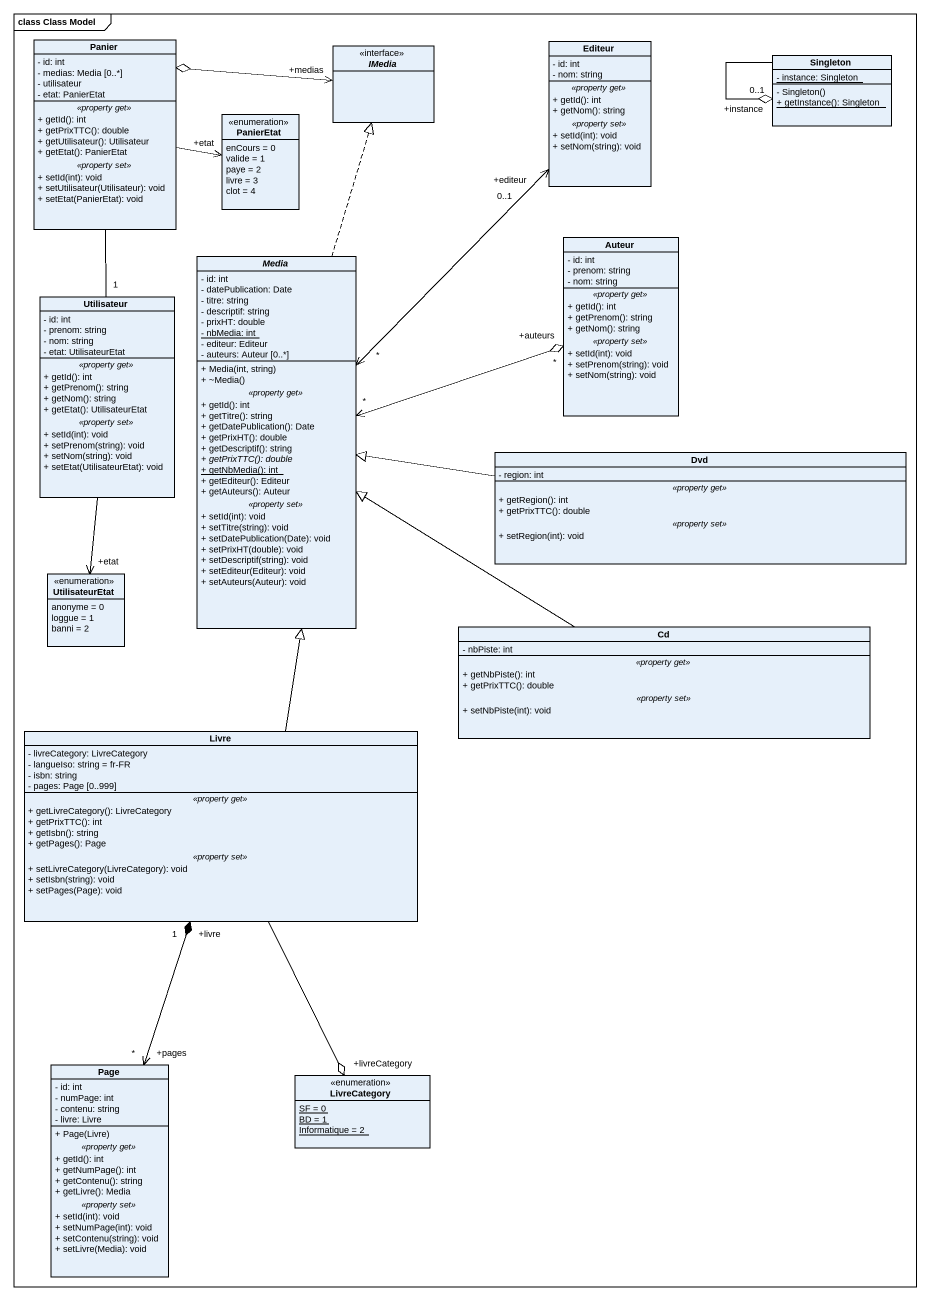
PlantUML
@startuml
mainframe class Class Model
hide circle
hide empty members
skinparam classAttributeIconSize 0
class Panier {
  - id: int
  - medias: Media [0..*]
  - utilisateur
  - etat: PanierEtat
  .. <<property get>> ..
  + getId(): int
  + getPrixTTC(): double
  + getUtilisateur(): Utilisateur
  + getEtat(): PanierEtat
  .. <<property set>> ..
  + setId(int): void
  + setUtilisateur(Utilisateur): void
  + setEtat(PanierEtat): void
}
interface IMedia
class Editeur {
  - id: int
  - nom: string
  .. <<property get>> ..
  + getId(): int
  + getNom(): string
  .. <<property set>> ..
  + setId(int): void
  + setNom(string): void
}
class Singleton {
  {static} - instance: Singleton
  - Singleton()
  {static} + getInstance(): Singleton
}
enum PanierEtat {
  enCours = 0
  valide = 1
  paye = 2
  livre = 3
  clot = 4
}
class Auteur {
  - id: int
  - prenom: string
  - nom: string
  .. <<property get>> ..
  + getId(): int
  + getPrenom(): string
  + getNom(): string
  .. <<property set>> ..
  + setId(int): void
  + setPrenom(string): void
  + setNom(string): void
}
abstract class Media {
  - id: int
  - datePublication: Date
  - titre: string
  - descriptif: string
  - prixHT: double
  {static} - nbMedia: int
  - editeur: Editeur
  - auteurs: Auteur [0..*]
  --
  + Media(int, string)
  + ~Media()
  .. <<property get>> ..
  + getId(): int
  + getTitre(): string
  + getDatePublication(): Date
  + getPrixHT(): double
  + getDescriptif(): string
  {abstract} + getPrixTTC(): double
  {static} + getNbMedia(): int
  + getEditeur(): Editeur
  + getAuteurs(): Auteur
  .. <<property set>> ..
  + setId(int): void
  + setTitre(string): void
  + setDatePublication(Date): void
  + setPrixHT(double): void
  + setDescriptif(string): void
  + setEditeur(Editeur): void
  + setAuteurs(Auteur): void
}
class Utilisateur {
  - id: int
  - prenom: string
  - nom: string
  - etat: UtilisateurEtat
  .. <<property get>> ..
  + getId(): int
  + getPrenom(): string
  + getNom(): string
  + getEtat(): UtilisateurEtat
  .. <<property set>> ..
  + setId(int): void
  + setPrenom(string): void
  + setNom(string): void
  + setEtat(UtilisateurEtat): void
}
class Dvd {
  - region: int
  .. <<property get>> ..
  + getRegion(): int
  + getPrixTTC(): double
  .. <<property set>> ..
  + setRegion(int): void
}
enum UtilisateurEtat {
  anonyme = 0
  loggue = 1
  banni = 2
}
class Cd {
  - nbPiste: int
  .. <<property get>> ..
  + getNbPiste(): int
  + getPrixTTC(): double
  .. <<property set>> ..
  + setNbPiste(int): void
}
class Livre {
  - livreCategory: LivreCategory
  - langueIso: string = fr-FR
  - isbn: string
  - pages: Page [0..999]
  .. <<property get>> ..
  + getLivreCategory(): LivreCategory
  + getPrixTTC(): int
  + getIsbn(): string
  + getPages(): Page
  .. <<property set>> ..
  + setLivreCategory(LivreCategory): void
  + setIsbn(string): void
  + setPages(Page): void
}
class "Page" as Page_ {
  - id: int
  - numPage: int
  - contenu: string
  - livre: Livre
  --
  + Page(Livre)
  .. <<property get>> ..
  + getId(): int
  + getNumPage(): int
  + getContenu(): string
  + getLivre(): Media
  .. <<property set>> ..
  + setId(int): void
  + setNumPage(int): void
  + setContenu(string): void
  + setLivre(Media): void
}
enum LivreCategory {
  {static} SF = 0
  {static} BD = 1
  {static} Informatique = 2
}
Panier o-right-> "+medias" IMedia
Panier -right-> "+etat" PanierEtat
Singleton --o "+instance\n0..1" Singleton
Media .up.|> IMedia
Media "*" <-up-> "+editeur\n0..1" Editeur
Media "*" <-right-o "+auteurs\n*" Auteur
Utilisateur "1" -up- Panier
Utilisateur --> "+etat" UtilisateurEtat
Dvd -left-|> Media
Cd -up-|> Media
Livre -up-|> Media
Livre "+livre\n1" *--> "+pages\n*" Page_
Livre --o "+livreCategory" LivreCategory
@enduml
